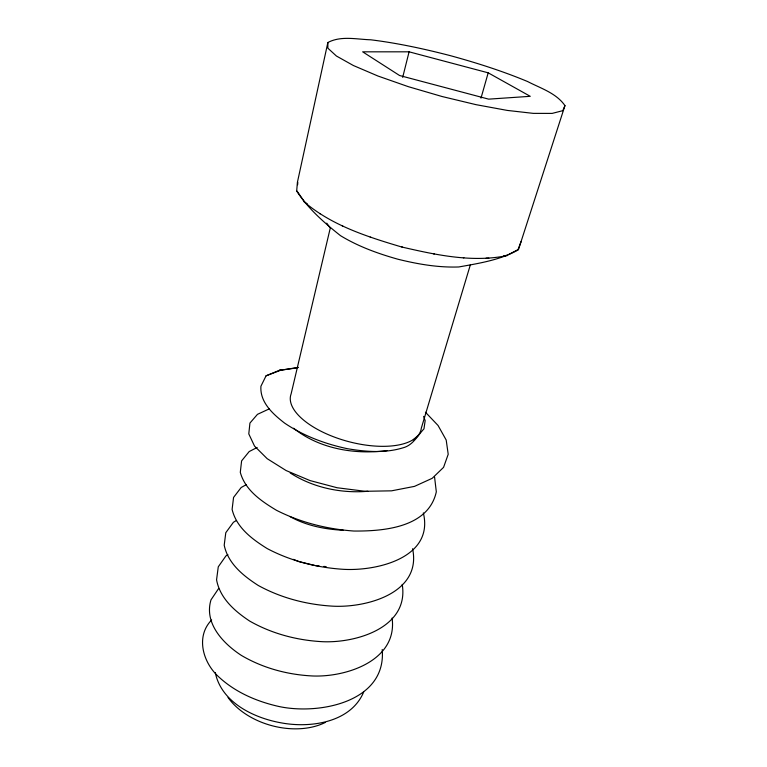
<?xml version="1.0" encoding="UTF-8"?>
<svg xmlns="http://www.w3.org/2000/svg" width="767" height="767" viewBox="0 0 767 767"><rect width="100%" height="100%" fill="white"/><g stroke="black" fill="none" stroke-linecap="round" stroke-linejoin="round"><path stroke-width="1.15" d="M297.625 184.742L297.817 182.421M327.864 42.511L297.404 182.316L296.676 191.05C308.085 208.605 324.211 222.766 340.538 235.69C358.294 246.504 377.939 253.599 397.881 259.217C417.804 264.136 438.206 267.693 458.8 266.964C479.078 263.311 500.324 260.061 518.425 249.764L564.963 105.606C556.219 93.037 540.677 88.32 527.658 81.561C502.519 71.072 476.537 62.808 450.277 55.636C424.093 48.848 397.613 43.115 370.749 39.798C356.588 39.366 341.027 35.531 327.864 42.511L327.873 48.187L336.387 56.001L353.366 65.511L377.92 76.01L408.303 86.661L441.993 96.498L476 104.657L507.313 110.419L533.333 113.372L552.163 113.401L562.777 110.678L564.963 105.606M330.356 227.694L291.115 393.912A67.41 29.923 15 0 0 348.764 441.658A67.41 29.923 15 0 0 421.313 428.149L470.382 264.73M402.685 77.371L409.089 51.82L488.195 72.827L530.246 96.316L488.656 99.144L399.578 75.511L362.657 51.83L409.089 51.82M480.995 98.147L488.195 72.827M518.08 249.438L521.119 241.557M363.702 691.959C350.826 722.715 310.213 728.343 281.058 722.83C253.704 717.96 221.26 702.332 215.287 672.573M298.507 367.422L279.15 370.403L266.063 375.811L260.924 386.232C259.773 402.387 273.033 414.103 284.567 423.077C303.444 435.886 325.074 443.94 347.288 448.676C365.571 451.753 384.67 453.374 402.685 447.918C412.991 445.368 417.363 435.944 423.969 428.839L425.158 420.623L423.614 416.385M211.644 619.985C195.921 635.948 202.478 660.799 216.946 675.181C233.801 691.604 255.689 701.191 278.392 706.378C318.123 715.227 386.817 702.419 382.206 649.457M218.672 588.462L211.002 599.832C203.811 623.312 223.235 643.561 241.337 655.392C263.071 668.191 287.778 674.797 312.907 675.986C346.751 677.261 397.824 660.329 392.09 618.02M413.288 439.865L418.12 435.407M227.885 554.656L225.929 555.912L218.269 566.832L216.562 579.814C219.966 598.308 234.712 611.155 249.658 621.059C271.94 633.743 297.059 640.349 322.591 641.701C356.224 643.216 409.31 627.473 402.224 584.396M236.38 520.505L233.417 522.279L225.786 532.71L224.204 545.222C228.039 563.592 243.283 575.835 258.278 585.48C281.134 598.02 306.666 604.626 332.629 606.16C366.377 608.02 421.927 593.064 412.588 548.721M246.13 484.744L241.164 487.515L233.561 497.419L232.104 509.413C236.447 527.619 252.17 539.211 267.213 548.587C290.674 560.965 316.637 567.57 343.041 569.296C376.396 571.348 434.208 558.012 423.346 512.912M507.255 255.248L503.603 255.9M508.233 254.74L518.013 249.62M257.156 447.468L249.179 451.562L241.605 460.89L240.292 472.328C245.21 490.314 261.394 501.206 276.494 510.304C300.568 522.5 326.991 529.105 353.846 531.032C383.749 531.301 428.456 527.533 436.318 491.82L434.573 477.103M269.418 408.801L257.472 414.343L249.937 423.058L248.786 433.892L254.529 446.097L267.184 458.685L286.12 470.555L310.06 480.583L337.125 487.745L365.073 491.292L391.573 490.832L414.496 486.374L432.176 478.33L443.566 467.352L448.206 454.285L446.193 440.037L438.062 425.484L425.445 412.234M266.063 375.811L281.566 369.924M387.009 450.584C355.016 454.812 319.197 448.896 293.617 428.207M507.39 255.545C472.136 262.841 436.03 254.903 401.582 246.964C367.23 236.744 331.632 225.46 303.981 201.711M488.857 258.172L486.105 258.201M296.714 367.911L279.15 370.403L280.732 370.193M367.853 491.273C340.97 493.545 312.994 487.659 290.204 472.951M463.354 257.779L463.91 257.798M315.659 565.672L319.158 565.988M323.818 566.41L326.148 566.621M343.395 530.285C324.987 529.316 306.273 525.702 290.07 516.613M433.595 253.896L434.247 253.982M401.62 246.821L402.32 246.974M314.537 565.404L298.794 561.578L293.454 559.364M370.221 237.137L370.902 237.339M342.13 225.709L342.734 225.958M319.657 213.581L320.136 213.84M307.519 204.175L304.384 201.75L297.097 191.136M326.742 223.139L329.484 227.051M325.179 722.504A63.46 42.271 15 0 1 228.039 697.471"/></g></svg>
